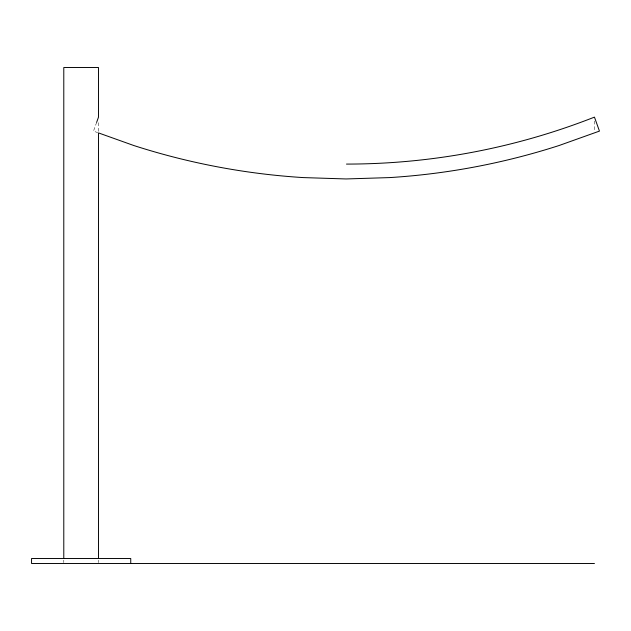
<?xml version="1.0" encoding="UTF-8"?>
<svg xmlns="http://www.w3.org/2000/svg" width="631" height="631" viewBox="0 0 631 631"><rect width="100%" height="100%" fill="white"/><g stroke="black" fill="none" stroke-linecap="round" stroke-linejoin="round"><path stroke-width="0.47" stroke-dasharray="3.15 2.37" d="M96.646 122.311L93.498 131.122L97.671 132.613M594.457 121.057L594.457 131.895M98.507 122.69L98.507 131.982M98.507 560.17L98.507 562.647M63.786 560.17L63.786 562.647"/><path stroke-width="0.95" d="M96.646 122.311L98.507 117.121L98.507 67.525L63.786 67.525L63.786 558.514M594.457 563.475L31.55 563.475L31.55 558.514L130.743 558.514L130.743 563.475M98.507 558.514L98.507 132.912L133.772 145.516A692.972 692.972 0 0 0 303.274 177.587L346.017 178.952L389.69 177.587A692.972 692.972 0 0 0 559.176 145.485L599.45 131.098L594.457 117.121A678.12 678.12 0 0 1 346.482 164.084"/></g></svg>
